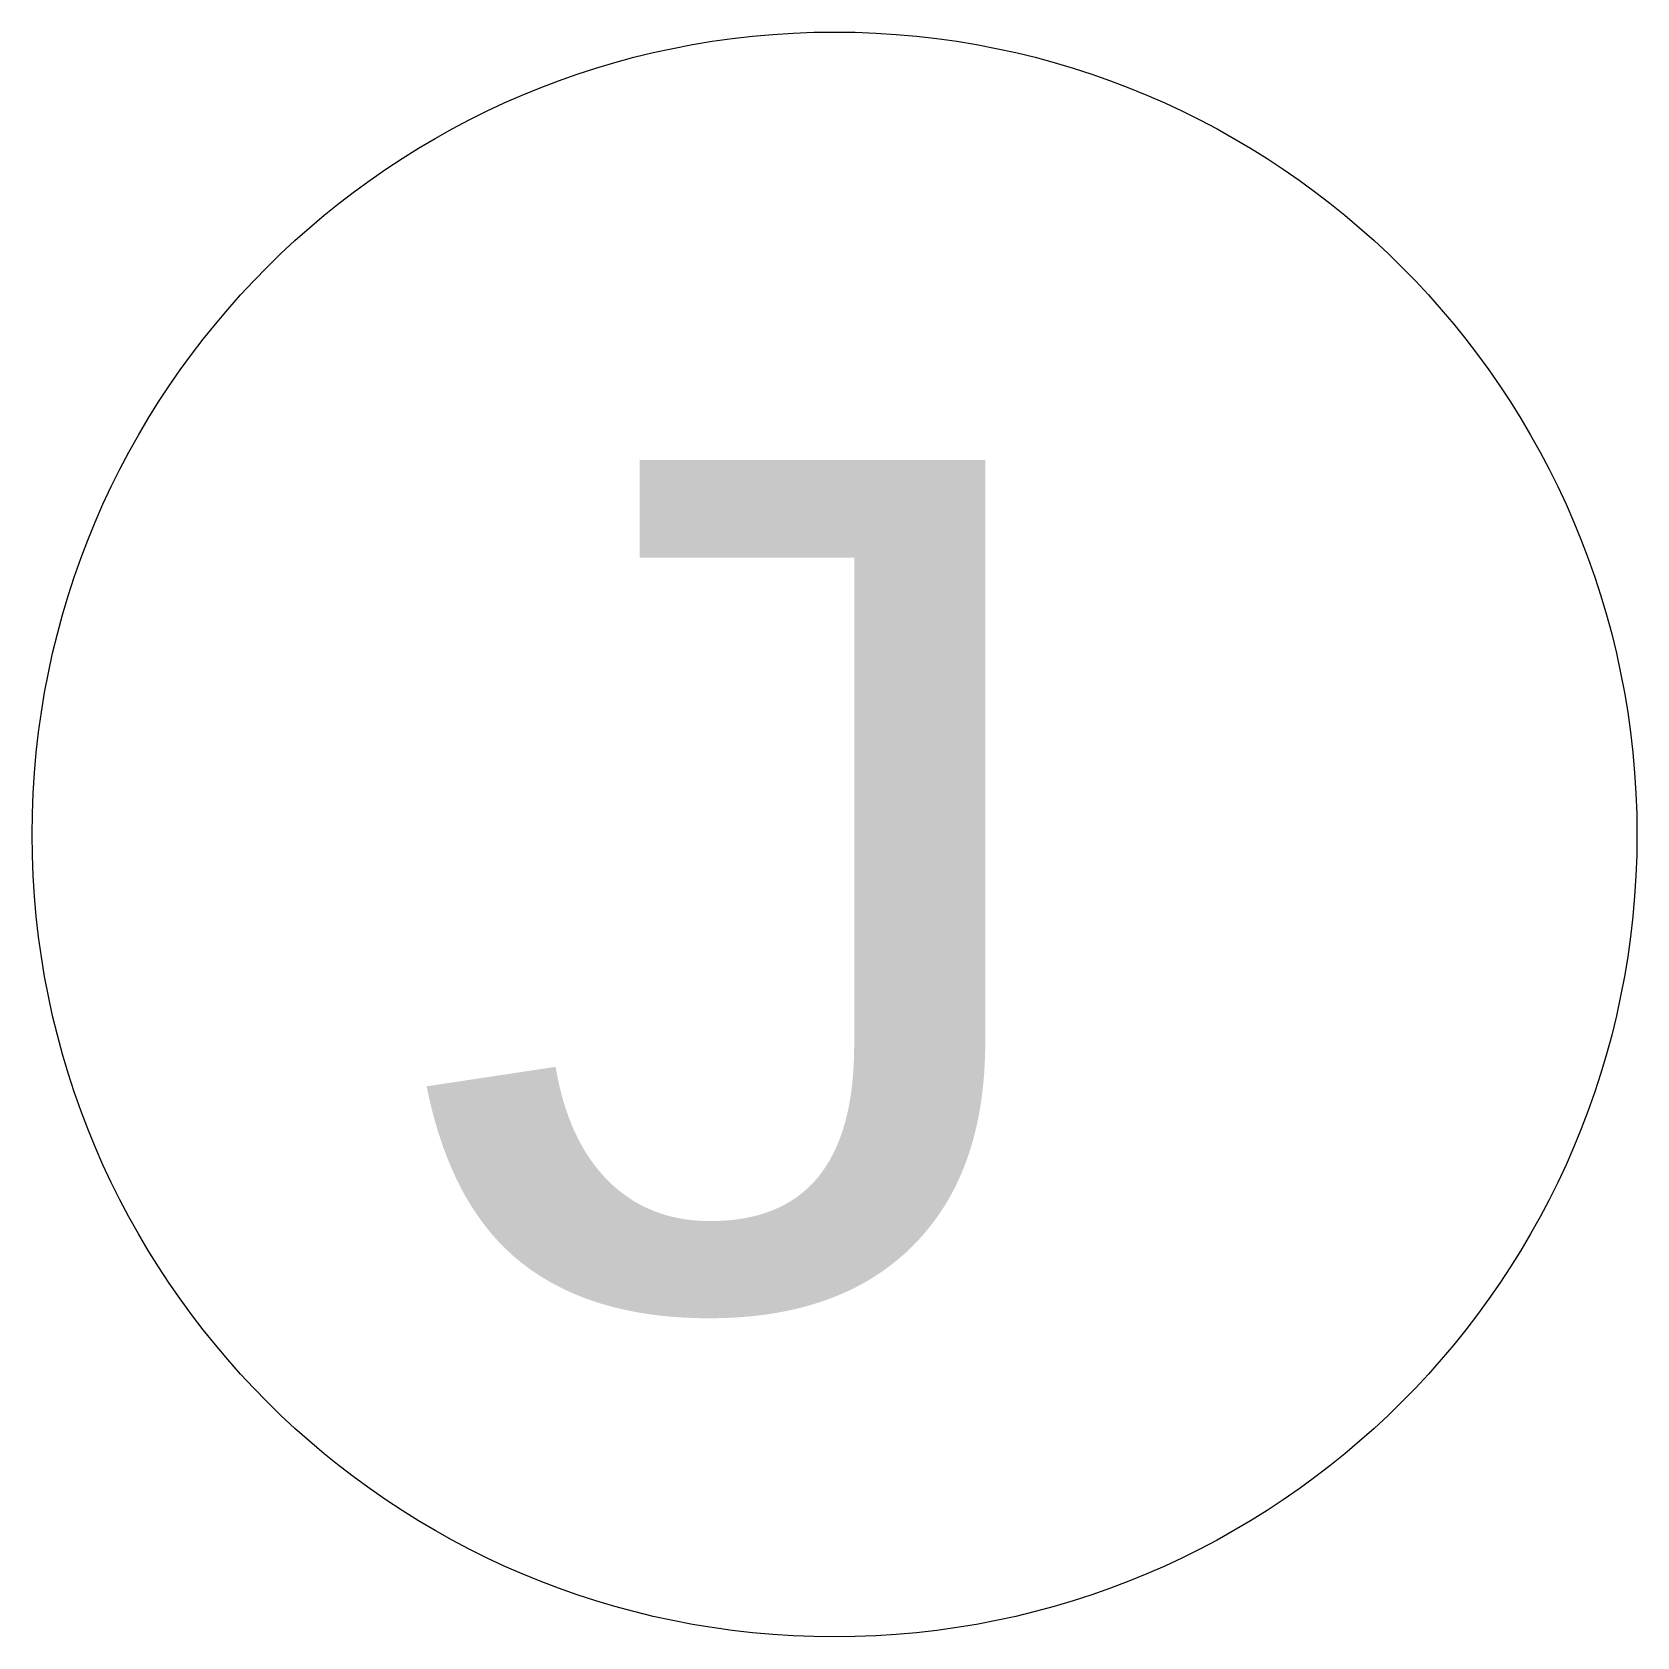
# Model space of a CAD drawing. Header units: inches. Extents: x 102.87 to 106.66, y -232.61 to -228.82.
import ezdxf

# ---------------------------------------------------------------- set-up
doc = ezdxf.new("R2010")
doc.units = ezdxf.units.IN
doc.header["$MEASUREMENT"] = 0
doc.layers.add('A201-Floorplan-2nd-floor', color=3, linetype='Continuous', lineweight=9)
doc.layers.add('E201-Electrical-2nd-floor', color=4, linetype='Continuous', lineweight=9)
doc.styles.add('Reg', font='Courier New.ttf', dxfattribs={"height": 2})

msp = doc.modelspace()

# ---------------------------------------------------------------- linework, layer by layer
at = {"layer": 'E201-Electrical-2nd-floor'}
msp.add_circle((104.7668, -230.7137), 1.8976, dxfattribs=at)

# ---------------------------------------------------------------- texts
at = {"layer": 'A201-Floorplan-2nd-floor', "lineweight": 5, "style": 'Reg'}
msp.add_text('J', height=2, dxfattribs=at).set_placement((103.5152, -231.8281))

doc.saveas('drawing.dxf')
